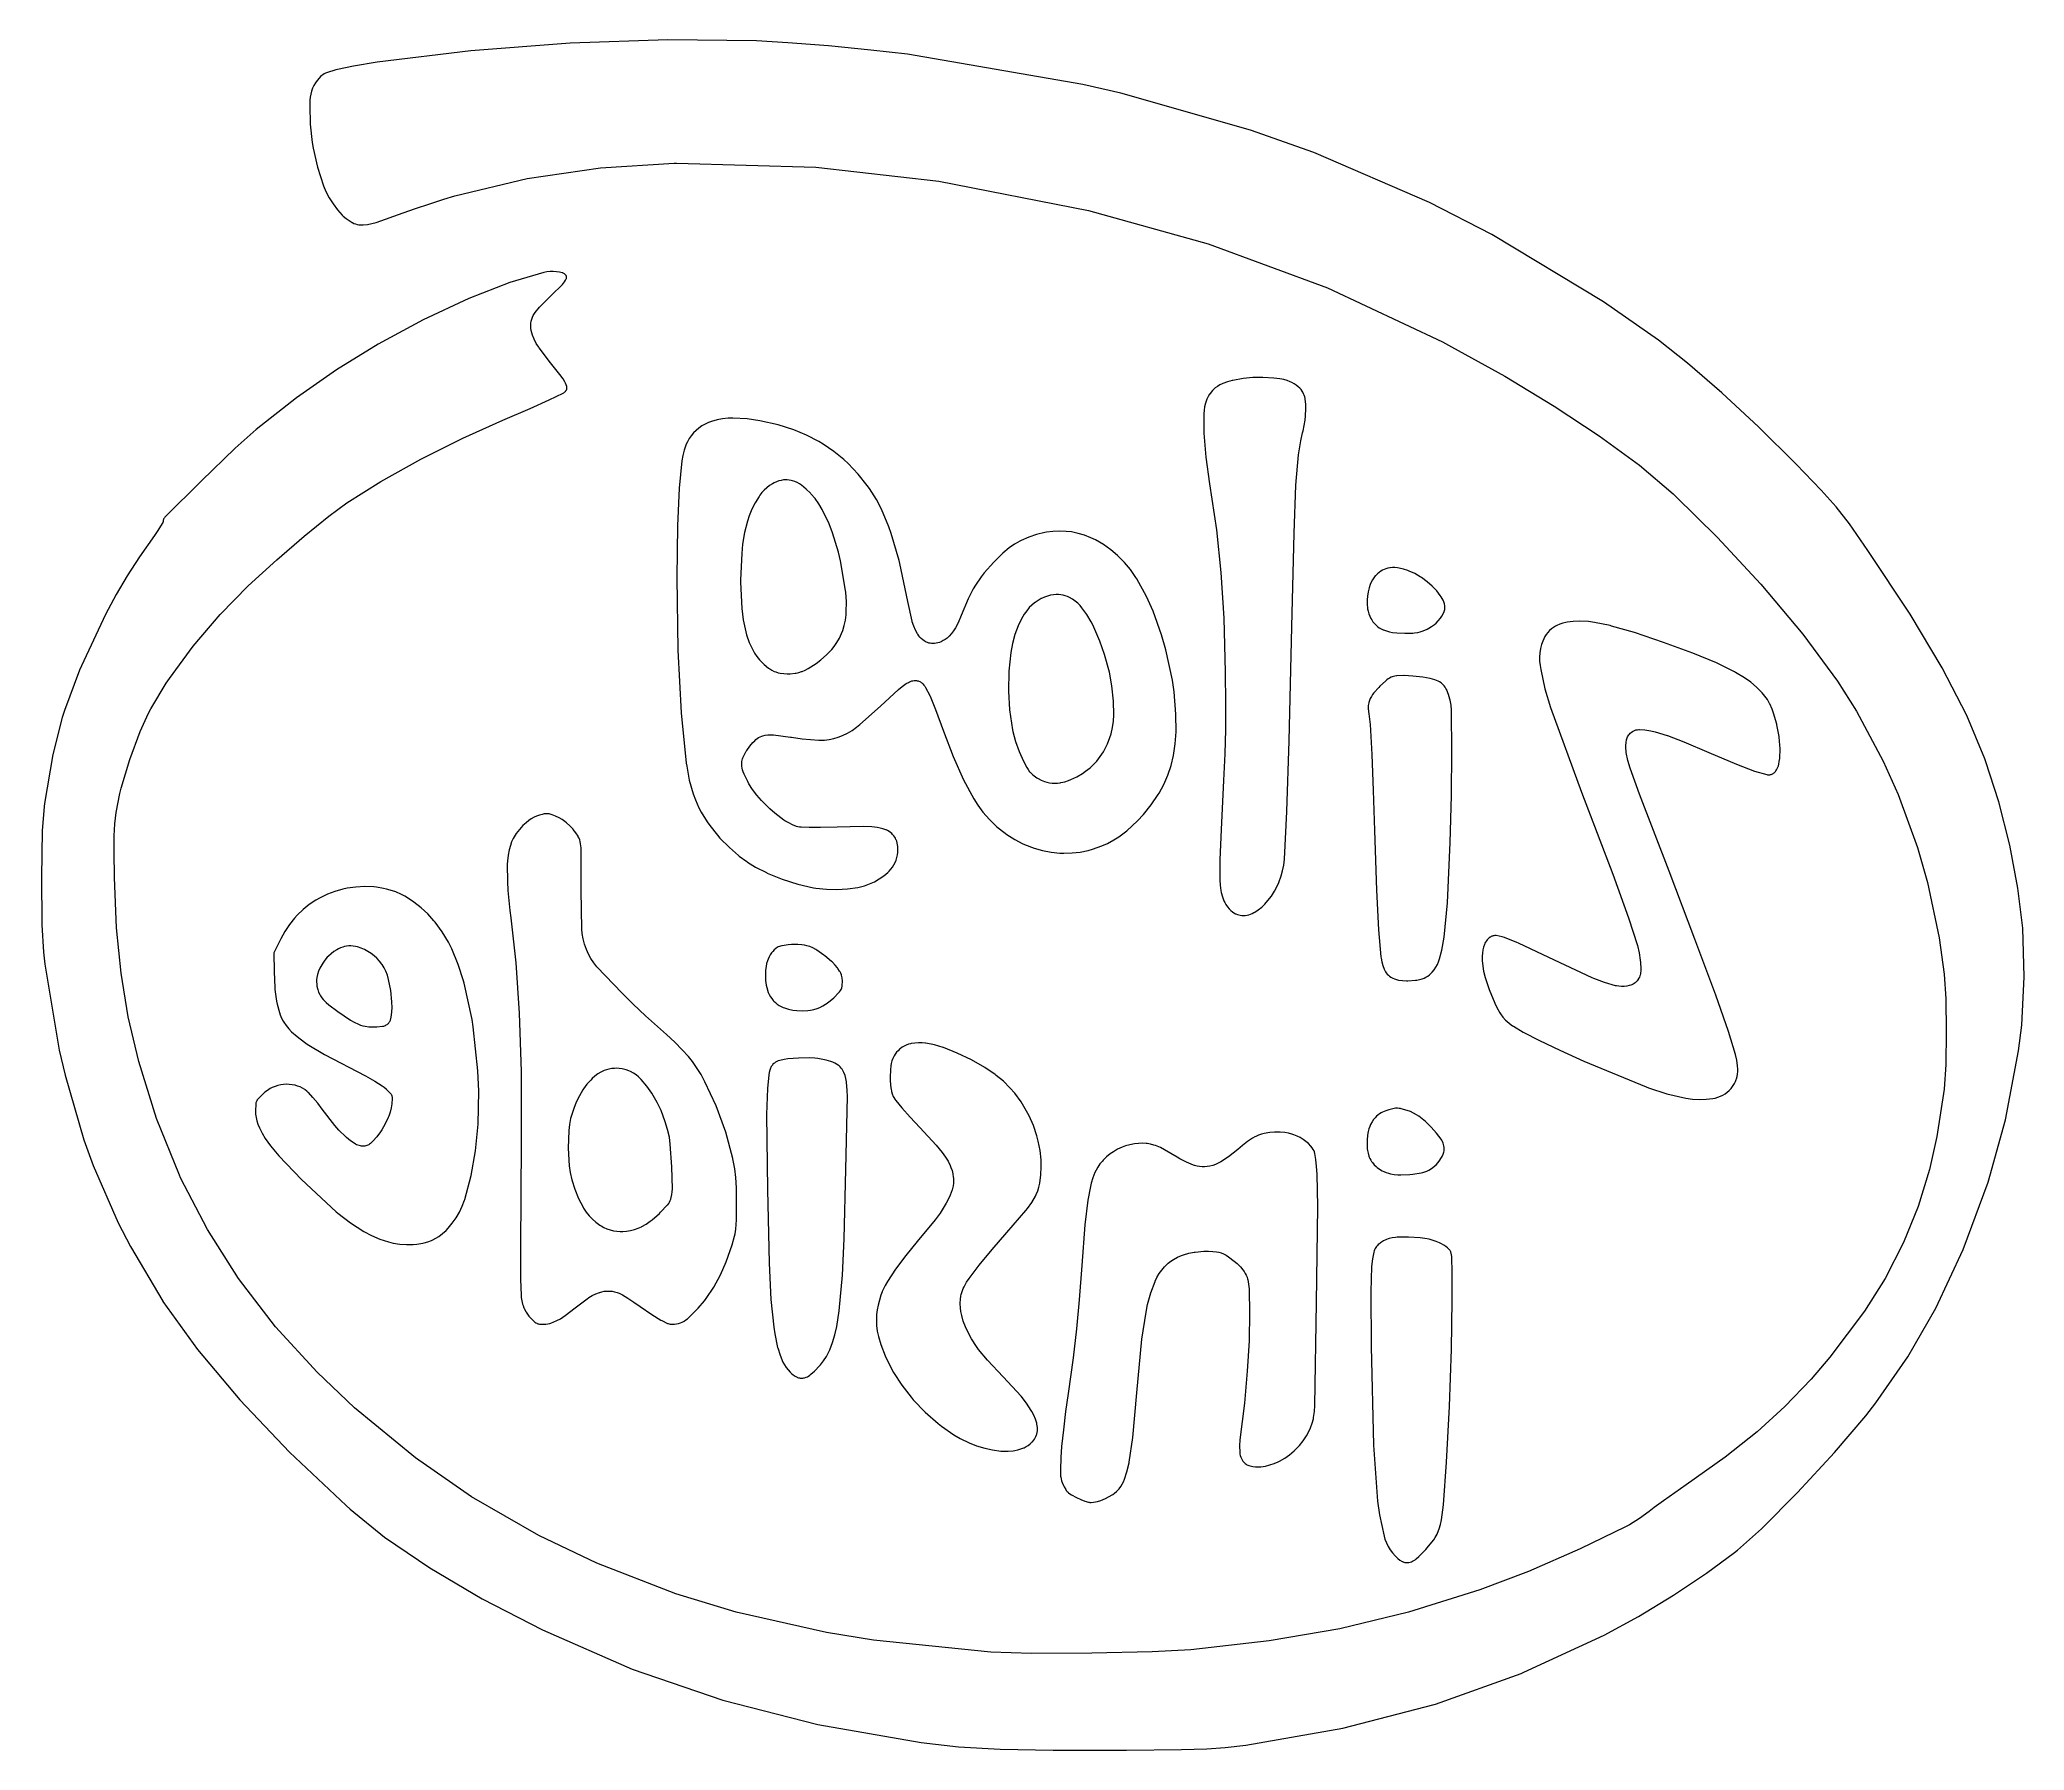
# Model space of a CAD drawing. Extents: x 103 to 1351, y 248 to 1324.
import ezdxf

# ---------------------------------------------------------------- set-up
doc = ezdxf.new("R2010")
doc.units = 0
doc.layers.get('0').update_dxf_attribs({"color": 11, "linetype": 'CONTINUOUS'})

msp = doc.modelspace()

# ---------------------------------------------------------------- linework, layer by layer
for points in [[(1350.988, 734.509), (1349.958, 765.05), (1347, 790.14), (1341.84, 817.257), (1334.899, 844.563), (1326.576, 870.239), (1326.076, 871.609), (1314.766, 898.677), (1299.367, 928.667), (1279.202, 962.417), (1252.714, 1002.5), (1241.019, 1019.188), (1232.723, 1029.923), (1223.354, 1040.463), (1207.5, 1056.877), (1183.929, 1080.191), (1160.795, 1101.695), (1139.347, 1120.29), (1121, 1134.644), (1086.444, 1158.752), (1016.185, 1201.165), (977.141, 1221.258), (904.438, 1252.638), (864.632, 1266.815), (782.912, 1290.031), (759.216, 1295.422), (648.818, 1314.442), (625.822, 1317.109), (599.25, 1319.68), (573.643, 1321.769), (554, 1322.897), (498.221, 1323.624), (436.731, 1321.434), (374.28, 1316.624), (315.557, 1309.444), (300.694, 1307.065), (290.597, 1304.922), (289.501, 1304.636), (283.704, 1302.801), (283.064, 1302.543), (282.228, 1302.131), (281.432, 1301.647), (280.68, 1301.096), (279.98, 1300.481), (279.024, 1299.506), (277.792, 1298.045), (276.691, 1296.483), (275.732, 1294.831), (274.919, 1293.101), (274.261, 1291.307), (273.762, 1289.463), (273.425, 1287.582), (273.253, 1285.679), (273.137, 1282.207), (273.409, 1270.617), (274.69, 1259.095), (275.319, 1255.38), (278.05, 1243.437), (281.812, 1231.778), (283.294, 1228.204), (285.357, 1224.182), (287.763, 1220.355), (290.494, 1216.753), (293.528, 1213.402), (294.152, 1212.79), (295.925, 1211.25), (297.825, 1209.871), (299.838, 1208.662), (299.915, 1208.621), (300.877, 1208.16), (301.876, 1207.786), (302.903, 1207.5), (303.952, 1207.304), (305.013, 1207.201), (306.08, 1207.19), (306.699, 1207.217), (309.441, 1207.483), (312.149, 1207.988), (314.803, 1208.726), (331.927, 1214.695), (339.697, 1217.488), (348.662, 1220.534), (357.407, 1223.367), (364.427, 1225.481), (409.729, 1236.328), (455.803, 1243.185), (502.3, 1246), (503.637, 1246.021), (591.295, 1243.452), (668.542, 1234.795), (762.587, 1216.327), (837.879, 1195.235), (912.923, 1167.641), (985.277, 1133.611), (990.933, 1130.618), (1024.401, 1112.03), (1055.431, 1093.284), (1083.739, 1074.569), (1109, 1056.077), (1130.33, 1038.029), (1131.698, 1036.758), (1157.999, 1010.917), (1185.431, 981.235), (1211.739, 950), (1233.511, 920.368), (1245.442, 901.487), (1262.337, 870.07), (1271.745, 849.096), (1283.882, 815.837), (1290.203, 793.681), (1297.459, 758.932), (1300.53, 736.153), (1301.605, 720.594), (1301.935, 699.966), (1301.598, 679.33), (1300.518, 663.739), (1296.041, 633.985), (1291.318, 613.239), (1284.179, 590.026), (1275.045, 567.523), (1274.999, 567.423), (1263.419, 544.809), (1250.557, 524.228), (1228.82, 495.268), (1217.044, 481.549), (1200.506, 464.32), (1182.958, 448.383), (1162.851, 432.411), (1138.5, 415.028), (1131.213, 409.992), (1124.201, 405.042), (1118.251, 400.752), (1115.098, 398.326), (1109.15, 393.912), (1102.84, 390.033), (1100.319, 388.686), (1071.805, 374.792), (1039.395, 360.695), (1008.605, 349.116), (963.79, 335.124), (920.693, 324.62), (876.162, 316.935), (827, 311.434), (802.715, 310.048), (764.84, 309.283), (726.767, 309.137), (701.29, 309.916), (627.501, 317.343), (598.023, 322.146), (541.145, 335.027), (503.23, 346.589), (453.647, 365.779), (417.053, 383.285), (374.849, 407.625), (339.5, 432.082), (301.18, 463.54), (277.722, 485.813), (251.594, 514.473), (228.364, 544.868), (208.772, 575.714), (191.943, 608.151), (191.164, 609.836), (176.695, 645.346), (165.59, 681.168), (159.037, 709.372), (154.485, 736.721), (151.658, 765.24), (150.305, 797), (150.08, 813.079), (150.171, 823.083), (150.59, 830.625), (151.426, 837.858), (153.691, 849.632), (154.551, 853.05), (159.945, 871.036), (166.511, 888.72), (171.826, 900.275), (173.263, 903), (182.952, 919.182), (184.862, 922.028), (199.799, 942.307), (216.762, 962.226), (234.5, 980.196), (252.376, 996.556), (269.681, 1011.575), (285.029, 1024.121), (296.5, 1032.478), (317.833, 1045.814), (343.035, 1059.842), (369.448, 1073.18), (394.5, 1084.449), (411.641, 1091.765), (423.67, 1097.205), (432.417, 1101.445), (432.531, 1101.504), (432.9, 1101.721), (433.248, 1101.97), (433.573, 1102.247), (433.873, 1102.552), (434.145, 1102.882), (434.387, 1103.235), (434.425, 1103.297), (434.541, 1103.516), (434.638, 1103.744), (434.715, 1103.98), (434.771, 1104.221), (434.805, 1104.467), (434.818, 1104.715), (434.81, 1104.962), (434.779, 1105.208), (434.728, 1105.451), (434.701, 1105.554), (434.374, 1106.594), (433.957, 1107.602), (433.454, 1108.57), (432.366, 1110.346), (430.383, 1113.123), (424.431, 1120.5), (417.295, 1129.876), (417.045, 1130.237), (415.487, 1132.723), (414.151, 1135.335), (413.132, 1137.819), (412.674, 1139.271), (412.344, 1140.758), (412.145, 1142.267), (412.078, 1143.788), (412.084, 1144.259), (412.173, 1145.524), (412.373, 1146.777), (412.68, 1148.008), (413.094, 1149.207), (413.578, 1150.3), (413.942, 1150.964), (414.363, 1151.594), (414.739, 1152.071), (417.637, 1155.379), (421.226, 1159.187), (425.181, 1163.096), (431.945, 1169.832), (432.541, 1170.493), (433.24, 1171.401), (433.858, 1172.366), (434.389, 1173.382), (434.453, 1173.535), (434.509, 1173.706), (434.549, 1173.881), (434.574, 1174.06), (434.583, 1174.239), (434.577, 1174.419), (434.555, 1174.598), (434.518, 1174.774), (434.465, 1174.946), (434.397, 1175.113), (434.316, 1175.273), (434.22, 1175.425), (434.112, 1175.569), (434.085, 1175.601), (433.813, 1175.898), (433.515, 1176.171), (433.195, 1176.416), (432.855, 1176.633), (432.497, 1176.819), (432.124, 1176.974), (431.739, 1177.095), (430.227, 1177.445), (428.242, 1177.746), (426.238, 1177.872), (424.231, 1177.823), (422.236, 1177.6), (420.268, 1177.203), (398.928, 1170.959), (373.04, 1160.951), (344.5, 1147.523), (316.146, 1132.229), (289.944, 1116.129), (264.769, 1098.489), (239.5, 1078.569), (226.299, 1066.81), (205.115, 1046.283), (182.094, 1023.544), (181.927, 1023.367), (181.715, 1023.108), (181.527, 1022.83), (181.364, 1022.538), (181.228, 1022.232), (181.118, 1021.916), (181.036, 1021.591), (180.983, 1021.261), (180.947, 1020.762), (180.921, 1020.598), (180.88, 1020.438), (180.826, 1020.281), (180.758, 1020.13), (180.712, 1020.043), (179.34, 1017.716), (177.582, 1014.977), (175.505, 1012), (166.004, 998.447), (158.236, 986.49), (151.391, 974.848), (144.712, 962.289), (129.55, 930.037), (128.32, 927.167), (118.903, 901.856), (117.52, 897.451), (111.52, 874.161), (106.326, 843.5), (106.092, 841.583), (104.976, 826.208), (104.472, 797.119), (104.641, 767.955), (104.657, 767.121), (105.777, 750), (106.644, 742.491), (115.632, 688.391), (119.256, 672.56), (131.14, 632.066), (137.014, 615.884), (152.712, 579.858), (160.403, 564.832), (180.712, 530.58), (180.843, 530.379), (202.491, 500.249), (229.156, 468.516), (260.396, 435.677), (296, 402.007), (298.464, 399.806), (320.13, 382.28), (348.52, 362.849), (381.481, 343.481), (419.447, 323.947), (475.859, 299.255), (532.809, 279.65), (592.587, 264.454), (657.5, 252.991), (680.931, 250.382), (707.197, 248.846), (740.425, 248.176), (786.5, 248.288), (821.186, 248.653), (837.17, 249.078), (848.648, 249.867), (861.5, 251.362), (922.478, 262.043), (979.99, 277.017), (980.796, 277.265), (1034.61, 296.468), (1036.425, 297.21), (1086.924, 320.559), (1108.453, 332.341), (1130.545, 345.743), (1151.291, 359.543), (1168.697, 372.499), (1170.586, 374.017), (1185.802, 387.517), (1208.455, 410.259), (1231.7, 435.35), (1251.303, 458.479), (1257.617, 466.541), (1277.766, 495.486), (1295.316, 526.077), (1312.591, 562.972), (1328.308, 605.373), (1339.204, 644.581), (1347.404, 687.889), (1349.352, 703.994), (1350.988, 734.509)], [(899.407, 1091.638), (899.327, 1094.416), (898.965, 1097.73), (898.908, 1098.071), (898.673, 1099.097), (898.35, 1100.099), (897.941, 1101.069), (897.449, 1102), (896.995, 1102.723), (896.275, 1103.7), (895.472, 1104.611), (894.593, 1105.448), (894.548, 1105.487), (893.31, 1106.469), (891.99, 1107.34), (890.6, 1108.093), (889.463, 1108.61), (887.486, 1109.348), (885.451, 1109.911), (883.008, 1110.402), (879.154, 1110.893), (872.239, 1111.264), (866.019, 1111.16), (859.922, 1110.554), (853.386, 1109.41), (853.09, 1109.347), (850.098, 1108.557), (847.187, 1107.51), (846.741, 1107.321), (845.216, 1106.57), (843.762, 1105.689), (842.391, 1104.685), (841.749, 1104.143), (840.692, 1103.12), (839.729, 1102.009), (838.866, 1100.818), (838.854, 1100.8), (837.907, 1099.216), (837.102, 1097.555), (836.444, 1095.83), (836.195, 1095.038), (835.657, 1092.88), (835.308, 1090.683), (835.153, 1088.464), (835.277, 1076.166), (836.492, 1061.174), (838.835, 1044.5), (843.101, 1015.515), (845.951, 988.583), (847.711, 960.039), (848.657, 926), (848.843, 906.391), (848.744, 890.025), (848.336, 874.612), (847.579, 858), (845.994, 827.038), (845.297, 808.062), (845.182, 795.494), (845.184, 795.285), (845.368, 792.03), (845.834, 788.803), (846.123, 787.444), (846.86, 784.836), (847.822, 782.302), (848.298, 781.282), (849.09, 779.869), (850.001, 778.531), (851.026, 777.278), (851.335, 776.943), (852.199, 776.113), (853.133, 775.361), (854.129, 774.693), (855.179, 774.115), (855.405, 774.006), (856.271, 773.648), (857.164, 773.366), (858.079, 773.163), (859.008, 773.041), (859.944, 773), (860.004, 773), (861.171, 773.056), (862.329, 773.214), (863.469, 773.472), (864.581, 773.829), (865.659, 774.281), (866.693, 774.825), (867.175, 775.112), (869.449, 776.633), (871.582, 778.347), (873.557, 780.24), (875.458, 782.37), (877.649, 785.249), (879.581, 788.309), (880.438, 789.871), (882.321, 793.861), (883.848, 798), (884.714, 801.101), (885.423, 804.77), (885.81, 808.487), (887.353, 838.475), (888.865, 882.859), (890.53, 954.5), (891.908, 1013.424), (893.131, 1043.668), (894.722, 1062.678), (896.094, 1071.427), (897.254, 1076.5), (897.552, 1077.704), (898.844, 1084.39), (899.174, 1087.099), (899.407, 1091.638)], [(817.784, 888.494), (817.687, 899.557), (816.466, 913.603), (815.388, 920.898), (811.354, 940.132), (808.677, 949.537), (803.283, 964.41), (799.14, 973.545), (792.974, 984.734), (792.445, 985.588), (789.069, 990.462), (785.282, 995.023), (781.111, 999.237), (781.017, 999.324), (776.672, 1002.994), (772.023, 1006.271), (767.107, 1009.13), (764.235, 1010.519), (760.261, 1012.08), (756.165, 1013.289), (751.98, 1014.136), (748.685, 1014.538), (744.513, 1014.718), (740.342, 1014.534), (736.202, 1013.987), (735.192, 1013.8), (730.085, 1012.573), (725.105, 1010.906), (720.289, 1008.812), (719.43, 1008.379), (716.544, 1006.716), (716.064, 1006.406), (712.902, 1004.137), (708.901, 1000.719), (703.998, 996), (703.08, 995.07), (697.129, 988.409), (695.265, 986.032), (691.65, 980.754), (690.225, 978.375), (686.979, 972.127), (682.548, 961.559), (680.657, 957.114), (678.988, 953.899), (677.85, 952.063), (676.556, 950.334), (675.117, 948.724), (674.822, 948.427), (673.759, 947.462), (672.615, 946.593), (671.4, 945.827), (670.124, 945.17), (670.084, 945.152), (669.06, 944.737), (668.003, 944.412), (666.922, 944.181), (665.825, 944.044), (664.827, 944.004), (663.975, 944.04), (663.13, 944.151), (662.298, 944.334), (661.485, 944.59), (660.697, 944.915), (659.94, 945.308), (659.456, 945.606), (658.487, 946.304), (657.582, 947.084), (656.749, 947.94), (655.993, 948.866), (655.321, 949.853), (655.211, 950.035), (653.896, 952.474), (652.798, 955.019), (651.927, 957.649), (651.836, 957.976), (649.02, 970.452), (644.091, 994.302), (643.622, 996.265), (638.704, 1013.159), (637.234, 1017.281), (632.46, 1028.514), (629.313, 1034.537), (624.937, 1041.497), (623.571, 1043.425), (617.915, 1050.548), (611.659, 1057.151), (608.878, 1059.733), (602.616, 1064.839), (595.934, 1069.38), (593.083, 1071.075), (585.432, 1075.019), (577.466, 1078.282), (567.523, 1081.428), (556.035, 1084.048), (548.002, 1085.19), (539.032, 1085.712), (536.201, 1085.655), (532.652, 1085.305), (529.146, 1084.646), (525.711, 1083.685), (523.787, 1082.972), (521.68, 1081.987), (519.668, 1080.823), (517.765, 1079.488), (515.985, 1077.992), (515.952, 1077.962), (514.372, 1076.374), (512.936, 1074.653), (511.656, 1072.815), (510.541, 1070.871), (509.599, 1068.838), (509.589, 1068.814), (508.436, 1065.613), (507.566, 1062.324), (506.986, 1058.972), (505.288, 1041.687), (504.241, 1017.926), (503.915, 985.588), (504.579, 939.773), (506.639, 900.357), (509.821, 868.761), (510.073, 866.9), (511.74, 858.111), (514.167, 849.5), (515.549, 845.719), (517.818, 840.719), (519.217, 838.081), (522.975, 831.943), (524.578, 829.644), (529.423, 823.502), (531.021, 821.695), (536.935, 815.721), (542.658, 810.723), (543.068, 810.388), (547.819, 806.871), (548.217, 806.605), (553.355, 803.503), (560.241, 799.992), (560.778, 799.739), (570.2, 795.812), (579.928, 792.722), (589.889, 790.491), (591.354, 790.244), (597.945, 789.493), (604.575, 789.319), (611.196, 789.723), (617.756, 790.703), (618.485, 790.852), (621.802, 791.715), (625.031, 792.863), (628.148, 794.289), (631.129, 795.981), (633.95, 797.926), (636.592, 800.11), (637.407, 800.891), (638.517, 802.123), (639.514, 803.447), (640.393, 804.852), (641.146, 806.329), (641.767, 807.866), (642.252, 809.451), (642.597, 811.072), (642.799, 812.717), (642.857, 814.374), (642.771, 816.029), (642.728, 816.441), (642.391, 818.586), (642.359, 818.737), (642.11, 819.685), (641.779, 820.608), (641.651, 820.906), (641.283, 821.637), (640.853, 822.333), (640.253, 823.145), (639.523, 823.976), (639.008, 824.483), (638.184, 825.184), (637.302, 825.81), (636.369, 826.357), (635.392, 826.821), (635.275, 826.87), (633.494, 827.52), (631.662, 828.012), (629.795, 828.343), (626.554, 828.689), (620.981, 828.896), (604.768, 828.582), (594.176, 828.308), (587.002, 828.307), (582.006, 828.532), (580.985, 828.649), (579.978, 828.855), (579.202, 829.078), (576.66, 830.027), (574.209, 831.194), (571.87, 832.571), (571.209, 833.012), (565.564, 837.257), (562.298, 840.093), (557.034, 845.357), (554.15, 848.672), (551.511, 852.168), (549.186, 855.882), (548.419, 857.287), (546.252, 861.886), (545.639, 863.411), (545.261, 864.532), (544.983, 865.682), (544.806, 866.852), (544.734, 867.923), (544.749, 868.844), (544.844, 869.759), (545.019, 870.663), (545.272, 871.549), (545.454, 872.053), (546.408, 874.212), (547.546, 876.279), (547.883, 876.818), (549.701, 879.396), (551.736, 881.805), (552.83, 882.94), (553.606, 883.646), (554.44, 884.282), (555.326, 884.843), (556.258, 885.324), (557.229, 885.723), (557.905, 885.944), (559.46, 886.329), (561.042, 886.578), (562.64, 886.688), (564.241, 886.658), (564.725, 886.621), (575.39, 885.2), (575.965, 885.096), (582.69, 884.062), (593.122, 883.221), (593.884, 883.202), (596.808, 883.288), (599.714, 883.629), (602.578, 884.222), (605.38, 885.062), (608.035, 886.095), (611.142, 887.598), (614.107, 889.367), (616.906, 891.387), (619.004, 893.068), (631.998, 904.6), (643.193, 915.08), (645.565, 917.044), (648.099, 918.795), (649.47, 919.613), (650.142, 919.956), (650.841, 920.239), (651.563, 920.461), (652.301, 920.618), (653.05, 920.711), (653.804, 920.738), (653.917, 920.736), (654.465, 920.7), (655.009, 920.617), (655.543, 920.487), (656.063, 920.311), (656.566, 920.09), (657.048, 919.826), (657.506, 919.521), (657.85, 919.25), (658.545, 918.609), (659.181, 917.91), (659.754, 917.157), (660.259, 916.358), (660.28, 916.322), (662.877, 911.244), (663.043, 910.877), (666.51, 902.482), (671.464, 889), (677.651, 872.943), (684.189, 858.395), (690.586, 846.287), (693.076, 842.295), (696.271, 838), (700.398, 833.338), (705.157, 828.805), (710.293, 824.703), (711.396, 823.915), (716.298, 820.799), (721.453, 818.122), (726.821, 815.904), (728.601, 815.288), (733.852, 813.81), (739.212, 812.796), (744.64, 812.252), (747.263, 812.163), (752.37, 812.328), (757.443, 812.937), (762.444, 813.986), (765.249, 814.765), (771.098, 816.801), (774.596, 818.34), (778.693, 820.546), (781.818, 822.545), (785.925, 825.63), (786.754, 826.318), (793.5, 832.5), (797.22, 836.451), (802.159, 842.542), (806.549, 849.04), (807.031, 849.836), (810.051, 855.444), (812.572, 861.294), (814.573, 867.342), (816.106, 873.665), (817.269, 881.043), (817.784, 888.494)], [(572.092, 1046.925), (570.884, 1046.83), (570.88, 1046.829), (569.393, 1046.58), (567.934, 1046.202), (566.513, 1045.698), (565.142, 1045.072), (564.057, 1044.484), (562.215, 1043.317), (560.481, 1041.994), (558.869, 1040.524), (557.391, 1038.92), (556.059, 1037.193), (555.562, 1036.475), (553.15, 1032.568), (551.087, 1028.466), (549.39, 1024.199), (548.331, 1020.947), (546.48, 1013.739), (545.265, 1006.397), (544.66, 1000.677), (543.882, 984), (543.882, 982.692), (544.673, 966.029), (545.6, 958.999), (547.246, 951.453), (547.781, 949.56), (549.464, 944.735), (551.562, 940.075), (552.767, 937.91), (554.222, 935.753), (555.858, 933.732), (557.665, 931.86), (558.766, 930.852), (561.555, 928.6), (562.288, 928.086), (563.687, 927.239), (565.154, 926.518), (566.157, 926.117), (567.523, 925.688), (568.921, 925.38), (571.084, 925.097), (573.301, 925), (575.036, 925.041), (578.211, 925.331), (578.922, 925.44), (580.642, 925.814), (582.324, 926.337), (582.598, 926.437), (584.575, 927.274), (586.472, 928.28), (591.56, 931.559), (594.421, 933.72), (597.981, 936.864), (601.254, 940.306), (602.702, 942.077), (604.525, 944.685), (606.115, 947.443), (607.458, 950.328), (608.15, 952.126), (609.16, 955.398), (609.881, 958.746), (610.307, 962.144), (610.434, 964.019), (610.5, 970.138), (610.032, 976.239), (609.888, 977.402), (606.697, 996.086), (605.417, 1001.504), (601.752, 1013.564), (599.552, 1019.292), (595.505, 1027.922), (595.326, 1028.261), (593.246, 1031.781), (590.866, 1035.106), (588.206, 1038.211), (587.958, 1038.474), (585.217, 1041.115), (582.257, 1043.506), (580.953, 1044.386), (579.541, 1045.171), (578.066, 1045.83), (576.539, 1046.358), (575.7, 1046.579), (574.509, 1046.8), (573.303, 1046.915), (572.092, 1046.925)], [(986.748, 966.524), (986.73, 967.116), (986.661, 967.704), (986.658, 967.72), (986.404, 968.941), (986.043, 970.135), (985.581, 971.292), (985.019, 972.405), (984.362, 973.465), (983.785, 974.29), (981.569, 977.106), (979.117, 979.719), (978.735, 980.088), (975.519, 982.902), (972.07, 985.425), (971.194, 985.995), (967.795, 987.946), (964.239, 989.593), (963.524, 989.878), (960.75, 990.807), (957.905, 991.492), (956.866, 991.662), (955.351, 991.797), (953.83, 991.799), (952.315, 991.669), (952.087, 991.637), (950.884, 991.407), (949.707, 991.072), (948.563, 990.636), (947.461, 990.102), (946.497, 989.537), (945.354, 988.741), (944.285, 987.848), (943.298, 986.865), (942.959, 986.486), (942, 985.279), (941.149, 983.993), (940.413, 982.637), (939.799, 981.223), (939.042, 978.995), (938.4, 976.427), (937.984, 973.813), (937.806, 971.478), (937.822, 968.804), (938.071, 966.142), (938.11, 965.871), (938.426, 964.273), (938.88, 962.708), (939.468, 961.189), (940.187, 959.727), (940.716, 958.829), (941.534, 957.652), (942.452, 956.552), (943.462, 955.535), (944.352, 954.774), (945.462, 953.97), (946.638, 953.267), (947.87, 952.668), (948.101, 952.569), (949.938, 951.891), (951.827, 951.375), (953.754, 951.026), (956.506, 950.718), (961.5, 950.5), (966.504, 950.602), (967.679, 950.679), (969.766, 950.958), (969.796, 950.963), (971.153, 951.27), (972.478, 951.694), (973.135, 951.945), (975.493, 953), (976.56, 953.567), (978.392, 954.708), (980.118, 956.004), (981.156, 956.909), (982.587, 958.354), (983.886, 959.918), (983.893, 959.927), (984.796, 961.233), (985.583, 962.612), (986.246, 964.055), (986.307, 964.209), (986.492, 964.771), (986.629, 965.347), (986.714, 965.933), (986.748, 966.524)], [(742.303, 974.761), (740.719, 974.637), (738.772, 974.329), (736.86, 973.853), (734.996, 973.211), (733.195, 972.41), (732.994, 972.309), (730.971, 971.165), (729.055, 969.85), (728.842, 969.688), (727.086, 968.211), (725.465, 966.587), (723.832, 964.642), (722.332, 962.506), (721.421, 961.019), (719.559, 957.5), (718.528, 955.219), (716.456, 949.749), (714.868, 944.118), (713.777, 938.371), (712.566, 926.682), (712.33, 914.118), (713.1, 902.329), (714.999, 889.705), (715.183, 888.795), (716.818, 882.358), (719.008, 876.087), (721.736, 870.032), (723.893, 866.039), (724.672, 864.801), (725.691, 863.441), (725.923, 863.165), (726.751, 862.287), (727.653, 861.485), (728.503, 860.823), (730.256, 859.635), (730.953, 859.22), (732.955, 858.186), (735.04, 857.329), (736.586, 856.845), (738.197, 856.49), (739.832, 856.277), (741.413, 856.205), (743.112, 856.272), (744.799, 856.486), (745.243, 856.566), (747.703, 857.139), (750.104, 857.925), (751.62, 858.526), (755.345, 860.271), (758.903, 862.335), (760.862, 863.669), (763.662, 865.89), (766.257, 868.346), (767.852, 870.091), (770.07, 872.902), (772.034, 875.896), (772.822, 877.27), (774.665, 880.988), (776.177, 884.853), (776.942, 887.316), (777.856, 891.227), (778.426, 895.202), (778.647, 899.212), (778.422, 907.729), (777.365, 917.493), (775.787, 925.967), (772.815, 937.127), (769.91, 945.397), (765.356, 955.726), (764.347, 957.678), (761.633, 962.218), (758.534, 966.503), (757.395, 967.838), (755.919, 969.309), (754.321, 970.647), (752.612, 971.84), (750.806, 972.879), (749.503, 973.486), (748.119, 973.991), (746.696, 974.373), (745.244, 974.63), (743.777, 974.76), (742.303, 974.761)], [(1197.402, 878), (1197.342, 880.058), (1196.884, 885.11), (1196.826, 885.532), (1195.477, 892.827), (1195.358, 893.334), (1193.416, 900.183), (1192.464, 902.772), (1190.912, 906.173), (1190.819, 906.353), (1189.45, 908.735), (1187.878, 910.989), (1186.115, 913.097), (1186.037, 913.183), (1182.641, 916.576), (1178.963, 919.66), (1175.141, 922.408), (1169.453, 925.887), (1168.758, 926.269), (1157.5, 931.793), (1142.59, 937.9), (1124.147, 944.669), (1105.841, 950.844), (1091.5, 955.03), (1090.605, 955.261), (1080.806, 957.291), (1076.913, 957.797), (1071.458, 958.093), (1071.294, 958.094), (1067.4, 957.952), (1063.534, 957.47), (1062.795, 957.333), (1060.866, 956.852), (1058.985, 956.205), (1057.168, 955.397), (1056.372, 954.976), (1055.016, 954.134), (1053.738, 953.178), (1052.548, 952.114), (1051.455, 950.95), (1050.469, 949.695), (1049.595, 948.359), (1048.841, 946.952), (1048.212, 945.485), (1047.508, 943.395), (1046.858, 940.802), (1046.436, 938.162), (1046.246, 935.495), (1046.29, 932.821), (1046.566, 930.162), (1046.956, 927.685), (1049.515, 915.59), (1053.118, 903.764), (1072.717, 850.5), (1092.313, 798.961), (1102.232, 771.504), (1107.722, 754.216), (1108.842, 749.615), (1109.557, 744.934), (1109.703, 743.382), (1109.917, 739.559), (1109.902, 738.145), (1109.804, 737.047), (1109.671, 736.256), (1109.469, 735.479), (1109.339, 735.086), (1108.976, 734.192), (1108.536, 733.333), (1108.444, 733.174), (1108.006, 732.502), (1107.511, 731.87), (1106.964, 731.284), (1106.367, 730.748), (1105.725, 730.266), (1105.044, 729.841), (1104.329, 729.478), (1103.585, 729.178), (1102.817, 728.945), (1102.678, 728.91), (1101.063, 728.595), (1099.427, 728.422), (1097.782, 728.393), (1096.14, 728.507), (1094.515, 728.763), (1093.92, 728.894), (1087.057, 730.838), (1080.39, 733.373), (1079.407, 733.804), (1052, 746.534), (1032.976, 755.575), (1032.005, 756.023), (1024.166, 759.183), (1022.779, 759.623), (1020.862, 760.075), (1018.912, 760.358), (1018.528, 760.383), (1018.047, 760.377), (1017.568, 760.329), (1017.095, 760.239), (1016.632, 760.109), (1016.181, 759.938), (1015.748, 759.729), (1015.334, 759.483), (1015.212, 759.401), (1014.531, 758.896), (1013.897, 758.333), (1013.315, 757.717), (1012.788, 757.053), (1012.322, 756.346), (1011.919, 755.6), (1011.582, 754.822), (1011.033, 753.196), (1010.57, 751.332), (1010.272, 749.434), (1010.14, 747.518), (1010.174, 744.646), (1010.488, 741.264), (1011.095, 737.921), (1012.081, 733.988), (1014.508, 726.453), (1018.028, 717.841), (1019.366, 715.107), (1021.334, 711.771), (1021.751, 711.148), (1023.261, 709.146), (1024.94, 707.283), (1025.611, 706.624), (1027.403, 705.068), (1029.323, 703.673), (1029.79, 703.366), (1035.988, 699.701), (1046.265, 694.409), (1059.059, 688.274), (1074, 681.509), (1113.201, 665.262), (1114.708, 664.689), (1126.362, 660.902), (1138.301, 658.145), (1142.323, 657.569), (1146.623, 657.322), (1150.928, 657.451), (1155.206, 657.954), (1156.704, 658.258), (1158.333, 658.732), (1159.915, 659.346), (1161.438, 660.096), (1162.889, 660.976), (1164.258, 661.978), (1165.535, 663.097), (1166.709, 664.322), (1167.199, 664.907), (1168.047, 666.069), (1168.791, 667.3), (1169.424, 668.591), (1169.943, 669.933), (1170.071, 670.329), (1170.469, 671.835), (1170.734, 673.37), (1170.865, 674.923), (1170.859, 676.481), (1170.724, 678.404), (1170.227, 682.007), (1169.418, 685.553), (1165.024, 700), (1156.988, 722.97), (1143.941, 758.198), (1127.714, 800.988), (1109.023, 849.349), (1103.143, 865.648), (1101.745, 870.556), (1100.781, 875.567), (1100.681, 876.271), (1100.512, 878.123), (1100.506, 879.982), (1100.661, 881.835), (1100.921, 883.401), (1101.091, 884.078), (1101.319, 884.738), (1101.603, 885.376), (1101.943, 885.986), (1102.334, 886.564), (1102.774, 887.107), (1103.259, 887.608), (1103.787, 888.066), (1104.576, 888.638), (1105.412, 889.139), (1105.485, 889.178), (1105.919, 889.385), (1106.369, 889.554), (1106.833, 889.683), (1107.086, 889.735), (1107.895, 889.846), (1108.71, 889.886), (1109.134, 889.879), (1112.5, 889.654), (1116.134, 889.151), (1118.987, 888.525), (1126.536, 886.237), (1126.634, 886.202), (1136.968, 882.218), (1152.717, 875.468), (1170.017, 868.083), (1181.328, 863.836), (1189.067, 861.599), (1189.219, 861.565), (1189.647, 861.494), (1190.08, 861.461), (1190.514, 861.466), (1190.947, 861.509), (1191.373, 861.59), (1191.791, 861.707), (1192.198, 861.86), (1192.589, 862.048), (1192.794, 862.163), (1193.267, 862.467), (1193.712, 862.811), (1194.125, 863.192), (1194.503, 863.609), (1194.843, 864.056), (1195.159, 864.538), (1195.636, 865.387), (1196.036, 866.274), (1196.358, 867.193), (1196.601, 868.066), (1196.98, 869.875), (1197.2, 871.71), (1197.402, 878)], [(991.083, 876.543), (990.951, 900.762), (990.907, 902.176), (990.611, 905.315), (990.042, 908.416), (989.894, 909.036), (989.035, 911.946), (987.926, 914.771), (987.852, 914.934), (987.408, 915.792), (986.891, 916.608), (986.304, 917.376), (985.653, 918.09), (984.942, 918.745), (984.296, 919.255), (983.374, 919.875), (982.402, 920.413), (981.386, 920.863), (980.335, 921.224), (977.424, 921.992), (972.941, 922.833), (966.623, 923.565), (961.053, 923.84), (961.019, 923.84), (956.507, 923.686), (956.258, 923.664), (955.346, 923.53), (954.448, 923.318), (953.573, 923.028), (952.995, 922.792), (952.003, 922.305), (951.058, 921.734), (950.166, 921.082), (949.308, 920.381), (945.938, 917.308), (945.109, 916.465), (942.087, 913.031), (941.255, 911.903), (940.5, 910.672), (939.855, 909.379), (939.648, 908.899), (938.95, 907.002), (938.841, 906.635), (938.658, 905.834), (938.545, 905.02), (938.527, 904.809), (938.497, 903.836), (938.551, 902.864), (938.961, 899.879), (939.627, 894.76), (939.749, 893.051), (940.742, 874.208), (941.702, 851.586), (942.51, 826.5), (943.736, 788.952), (945.054, 764.095), (946.538, 747.002), (946.633, 746.213), (947.051, 743.885), (947.67, 741.601), (948.486, 739.38), (948.878, 738.542), (949.36, 737.708), (949.912, 736.918), (950.531, 736.18), (951.182, 735.526), (951.918, 734.903), (952.706, 734.346), (953.539, 733.86), (954.012, 733.622), (955.152, 733.136), (956.331, 732.75), (957.538, 732.469), (957.826, 732.417), (960.154, 732.111), (962.5, 732.009), (963.456, 732.018), (968.166, 732.309), (969.01, 732.416), (970.774, 732.755), (972.501, 733.247), (972.547, 733.262), (973.721, 733.715), (974.852, 734.269), (975.93, 734.919), (975.957, 734.937), (976.978, 735.685), (977.931, 736.519), (978.807, 737.433), (978.812, 737.439), (980.009, 738.929), (981.071, 740.518), (981.991, 742.194), (982.761, 743.943), (983.376, 745.753), (984.803, 751.257), (986.281, 759.376), (988.334, 781.01), (990.007, 819), (990.809, 848.52), (991.083, 876.543)], [(541.449, 592), (541.38, 601.78), (541.062, 608.224), (540.38, 613.714), (539.155, 620), (539.118, 620.166), (534.637, 636.735), (528.593, 653.317), (521.577, 668.424), (519.084, 672.954), (514.133, 680.657), (513.758, 681.181), (511.255, 684.323), (507.292, 688.647), (502.558, 693.328), (497.289, 698.111), (491.647, 703.162), (484.262, 710.007), (476.486, 717.367), (469.497, 724.146), (453.686, 740.798), (451.662, 743.293), (449.863, 745.956), (448.303, 748.764), (447.012, 751.653), (445.875, 754.932), (445.028, 758.298), (444.478, 761.725), (444.258, 764.401), (443.788, 789), (443.839, 799.043), (443.786, 808.119), (443.659, 815.73), (443.614, 816.69), (443.427, 818.277), (443.417, 818.338), (443.185, 819.432), (442.858, 820.503), (442.439, 821.541), (441.931, 822.538), (441.771, 822.817), (440.336, 825.062), (438.711, 827.174), (438.618, 827.284), (436.636, 829.422), (434.476, 831.379), (433.432, 832.197), (431.705, 833.362), (429.882, 834.372), (427.712, 835.377), (425.553, 836.226), (423.671, 836.837), (423.578, 836.863), (423.241, 836.936), (422.899, 836.98), (422.554, 836.994), (421.818, 836.974), (420.519, 836.85), (419.237, 836.613), (417.514, 836.139), (415.754, 835.49), (414.14, 834.743), (412.308, 833.708), (410.926, 832.784), (409.105, 831.358), (407.116, 829.524), (404.944, 827.172), (402.986, 824.639), (402.3, 823.62), (401.083, 821.527), (400.052, 819.335), (399.217, 817.062), (398.436, 814.255), (397.787, 810.894), (397.434, 807.49), (397.312, 805.036), (397.358, 794.5), (397.702, 788.793), (398.223, 782.381), (398.828, 776.254), (399.428, 771.5), (402.721, 743.207), (404.857, 711.669), (405.961, 674.903), (406.092, 630.5), (405.658, 564.182), (405.677, 544.404), (405.984, 534.15), (406.093, 532.785), (406.414, 530.683), (406.917, 528.616), (407.198, 527.739), (407.743, 526.378), (407.911, 526.014), (408.962, 524.014), (409.16, 523.68), (410.431, 521.764), (410.932, 521.106), (412.013, 519.866), (414.152, 517.797), (414.201, 517.754), (414.697, 517.357), (415.226, 517.005), (415.784, 516.7), (416.063, 516.572), (416.533, 516.395), (417.016, 516.26), (417.509, 516.168), (418.414, 516.064), (419.885, 516), (420.141, 516.002), (421.471, 516.083), (422.789, 516.279), (424.085, 516.589), (424.622, 516.749), (426.603, 517.462), (428.514, 518.345), (430.663, 519.538), (433.615, 521.475), (439.958, 526.357), (447.576, 532.076), (448.611, 532.776), (450.709, 534.049), (452.91, 535.134), (455.197, 536.023), (455.432, 536.102), (456.818, 536.493), (458.233, 536.761), (459.665, 536.905), (461.105, 536.923), (461.509, 536.906), (463.13, 536.745), (464.731, 536.444), (466.3, 536.004), (467.677, 535.491), (468.909, 534.911), (469.65, 534.496), (473.05, 532.406), (476.952, 529.851), (480.895, 527.11), (488.148, 522.108), (493.761, 518.7), (494.419, 518.343), (498.09, 516.591), (498.453, 516.448), (499.071, 516.253), (499.703, 516.113), (500.345, 516.028), (500.992, 516), (501.079, 516), (502.368, 516.064), (503.646, 516.24), (504.904, 516.527), (506.132, 516.922), (507.322, 517.422), (508.463, 518.025), (509.547, 518.725), (510.566, 519.516), (512.969, 521.652), (517.326, 526.074), (521.281, 530.859), (522.256, 532.171), (527.084, 539.428), (531.262, 547.079), (534.953, 555.31), (538.773, 566), (540.236, 571.402), (540.534, 572.802), (540.993, 575.917), (541.337, 581.59), (541.449, 592)], [(379.436, 662.676), (378.877, 675.352), (375.893, 702.975), (375.156, 707.545), (370.222, 730.461), (369.806, 732.011), (366.512, 742.209), (362.341, 752.082), (360.27, 756.163), (356.374, 762.667), (351.927, 768.806), (351.156, 769.759), (347.328, 774.013), (343.142, 777.917), (338.633, 781.442), (337.671, 782.115), (332.87, 785.112), (330.891, 786.168), (327.211, 787.822), (325.041, 788.619), (321.399, 789.674), (319.477, 790.1), (315.183, 790.771), (313.3, 790.953), (307.744, 791.165), (302.191, 790.892), (296.683, 790.136), (293.833, 789.543), (288.939, 788.17), (284.184, 786.375), (279.603, 784.172), (276.975, 782.673), (272.815, 779.898), (268.913, 776.771), (265.298, 773.316), (263.57, 771.435), (260.293, 767.367), (257.384, 763.029), (254.864, 758.454), (250.5, 749.643), (250.654, 737.572), (251.122, 727.727), (251.227, 726.551), (252.274, 719.105), (252.638, 717.288), (254.04, 711.937), (254.497, 710.593), (255.36, 708.546), (256.398, 706.583), (256.778, 705.952), (258.244, 703.803), (259.891, 701.791), (261.707, 699.929), (265.145, 696.909), (269.903, 693.341), (271.596, 692.201), (282.334, 685.736), (308.268, 672.147), (314.002, 668.875), (318.621, 665.974), (319.93, 665.028), (321.151, 663.971), (321.199, 663.926), (323.711, 661.384), (323.979, 661.069), (324.219, 660.731), (324.428, 660.374), (324.605, 660), (324.67, 659.839), (324.794, 659.463), (324.885, 659.077), (324.943, 658.685), (324.965, 658.29), (324.963, 658.068), (324.726, 654.636), (324.341, 652.029), (323.731, 649.466), (322.9, 646.966), (322.518, 646.014), (320.617, 641.999), (318.374, 638.166), (317.656, 637.084), (315.322, 633.964), (312.725, 631.06), (311.758, 630.099), (311.268, 629.666), (310.742, 629.278), (310.184, 628.937), (309.599, 628.645), (308.991, 628.406), (308.363, 628.221), (307.723, 628.091), (307.073, 628.018), (306.557, 628), (305.737, 628.036), (304.924, 628.143), (304.123, 628.321), (303.341, 628.567), (302.583, 628.881), (301.855, 629.26), (301.663, 629.374), (298.833, 631.273), (296.18, 633.411), (295.728, 633.815), (291.433, 638.073), (288.872, 641.004), (281.024, 651.192), (278.168, 654.965), (275.112, 658.606), (272.281, 661.658), (272.187, 661.753), (271.27, 662.598), (270.283, 663.36), (269.946, 663.592), (268.519, 664.466), (267.02, 665.211), (265.462, 665.824), (263.857, 666.298), (262.075, 666.659), (260.278, 666.861), (258.47, 666.907), (256.665, 666.794), (254.996, 666.551), (253.129, 666.121), (251.307, 665.53), (249.544, 664.783), (248.326, 664.159), (246.557, 663.085), (244.889, 661.86), (243.333, 660.495), (240.727, 657.828), (240.432, 657.48), (240.117, 657.043), (239.842, 656.58), (239.608, 656.095), (239.439, 655.656), (239.291, 655.146), (239.187, 654.626), (239.129, 654.099), (239.01, 650.421), (239.01, 650.319), (239.117, 648.153), (239.413, 646.005), (239.894, 643.89), (240.558, 641.826), (241.511, 639.469), (243.176, 636.084), (245.13, 632.858), (248.523, 628.108), (253.616, 622.012), (267.971, 606.995), (289.725, 586.784), (290.7, 585.951), (298.667, 579.792), (307.141, 574.352), (311.971, 571.805), (317.212, 569.591), (322.627, 567.842), (325.633, 567.118), (329.739, 566.454), (333.887, 566.15), (338.046, 566.209), (340.428, 566.41), (344.31, 567.015), (345.086, 567.183), (347.391, 567.823), (349.632, 568.661), (350.507, 569.052), (352.476, 570.084), (354.347, 571.284), (356.605, 573.022), (358.781, 575.016), (360.074, 576.361), (362.75, 579.522), (365.14, 582.904), (367.226, 586.481), (368.992, 590.227), (370.425, 594.112), (370.548, 594.499), (374.635, 609.627), (377.387, 625.053), (379.028, 641.733), (379.436, 662.676)], [(298.937, 753.884), (297.632, 753.866), (296.307, 753.733), (294.999, 753.485), (293.875, 753.179), (292.519, 752.692), (291.21, 752.088), (290.187, 751.531), (288.287, 750.327), (286.499, 748.962), (284.837, 747.446), (284.163, 746.751), (282.64, 744.972), (281.277, 743.068), (280.086, 741.052), (279.498, 739.873), (278.707, 737.953), (278.085, 735.971), (277.639, 733.942), (277.464, 732.601), (277.407, 731.244), (277.468, 729.886), (277.646, 728.54), (277.942, 727.214), (278.148, 726.502), (278.717, 724.92), (279.422, 723.394), (279.968, 722.419), (280.747, 721.254), (281.624, 720.162), (281.72, 720.053), (283.333, 718.387), (285.086, 716.868), (290.668, 712.711), (298.763, 707.264), (301.039, 705.914), (303.665, 704.638), (304.939, 704.144), (306.41, 703.71), (307.913, 703.406), (310.195, 703.127), (313.101, 703), (315.255, 703.055), (318.914, 703.403), (319.099, 703.432), (319.651, 703.55), (320.19, 703.715), (320.712, 703.927), (321.214, 704.184), (321.692, 704.484), (322.142, 704.824), (322.176, 704.853), (322.527, 705.175), (322.848, 705.526), (323.137, 705.904), (323.392, 706.306), (323.611, 706.728), (323.793, 707.168), (323.935, 707.622), (324.03, 707.986), (324.508, 710.307), (324.782, 712.661), (324.888, 714.897), (324.804, 718.801), (324.027, 725.93), (322.674, 732.754), (322.659, 732.814), (321.897, 735.418), (320.91, 737.945), (320.877, 738.02), (319.805, 740.17), (318.549, 742.218), (318.431, 742.392), (317.038, 744.243), (315.49, 745.966), (315.361, 746.096), (313.638, 747.684), (311.783, 749.115), (309.735, 750.432), (307.5, 751.613), (305.367, 752.515), (303.085, 753.257), (301.95, 753.531), (300.451, 753.774), (298.937, 753.884)], [(608, 731.157), (607.982, 731.967), (607.842, 733.562), (607.805, 733.819), (607.622, 734.72), (607.362, 735.602), (607.304, 735.766), (606.926, 736.689), (606.468, 737.576), (606.226, 737.989), (605.038, 739.789), (604.864, 740.026), (603.357, 741.885), (601.694, 743.605), (601.18, 744.087), (596.92, 747.704), (596.365, 748.131), (591.806, 751.288), (591.282, 751.609), (589.39, 752.626), (587.416, 753.475), (587.253, 753.536), (585.683, 754.039), (584.075, 754.403), (582.441, 754.625), (580.003, 754.782), (576.066, 754.758), (573.82, 754.589), (570.023, 754.036), (569.877, 754.007), (569.126, 753.816), (568.394, 753.56), (567.687, 753.242), (567.01, 752.863), (566.369, 752.426), (566.094, 752.216), (565.11, 751.373), (564.204, 750.448), (563.381, 749.447), (562.561, 748.251), (561.848, 746.986), (561.247, 745.664), (560.839, 744.563), (560.33, 742.813), (559.976, 741.025), (559.694, 738.681), (559.556, 735.502), (559.558, 735.16), (559.717, 732.193), (560.134, 729.252), (560.806, 726.358), (560.903, 726.025), (561.392, 724.623), (562.002, 723.269), (562.727, 721.974), (563.563, 720.747), (564.502, 719.597), (564.851, 719.218), (565.878, 718.228), (566.988, 717.33), (568.172, 716.533), (569.421, 715.842), (570.725, 715.263), (571.65, 714.917), (574.185, 714.137), (576.777, 713.582), (579.408, 713.255), (582.783, 713.131), (586.177, 713.302), (587.863, 713.519), (589.999, 713.964), (592.089, 714.594), (593.715, 715.229), (595.626, 716.156), (597.449, 717.247), (597.809, 717.487), (600.275, 719.317), (602.572, 721.355), (605.749, 724.571), (606.233, 725.124), (606.727, 725.793), (607.162, 726.503), (607.196, 726.566), (607.407, 727.003), (607.579, 727.457), (607.711, 727.925), (607.801, 728.402), (607.927, 729.483), (608, 731.157)], [(733, 615.022), (732.859, 619.417), (732.215, 625.37), (731.055, 631.244), (730.181, 634.521), (728.023, 640.901), (725.317, 647.069), (723.737, 650.109), (720.266, 655.828), (716.311, 661.223), (713.299, 664.72), (709.181, 668.806), (704.723, 672.517), (704.017, 673.049), (697.547, 677.446), (689.1, 682.266), (680.163, 686.574), (671.5, 689.964), (671.288, 690.036), (665.882, 691.616), (660.359, 692.718), (660.28, 692.73), (658.034, 692.971), (655.776, 693.014), (653.522, 692.861), (651.29, 692.512), (650.88, 692.424), (649.502, 692.045), (648.163, 691.548), (646.872, 690.937), (645.64, 690.215), (644.475, 689.388), (643.909, 688.927), (642.928, 688.009), (642.031, 687.01), (641.224, 685.936), (640.513, 684.796), (639.905, 683.599), (639.67, 683.059), (639.124, 681.564), (638.71, 680.028), (638.432, 678.461), (638.166, 676.032), (637.975, 671.47), (638.037, 669.023), (638.457, 664.472), (638.537, 663.946), (638.871, 662.36), (639.343, 660.81), (639.948, 659.307), (640.337, 658.526), (640.88, 657.625), (641.499, 656.774), (645.41, 652.039), (650.522, 646.283), (656.676, 639.758), (666.923, 628.707), (670.785, 623.97), (672.882, 620.998), (674.402, 618.49), (675.697, 615.859), (676.219, 614.601), (676.887, 612.65), (677.382, 610.647), (677.701, 608.61), (677.745, 608.183), (677.83, 606.489), (677.766, 604.795), (677.555, 603.112), (677.199, 601.454), (676.97, 600.65), (675.703, 597.094), (674.13, 593.662), (673.289, 592.099), (669.384, 585.84), (666.324, 581.662), (655.046, 568), (647.819, 559.298), (641.415, 550.699), (636.28, 542.869), (634.898, 540.46), (633.06, 536.64), (633.007, 536.516), (632.185, 534.308), (631.268, 531.241), (630.45, 527.991), (629.872, 525.053), (629.505, 522.201), (629.336, 518.701), (629.472, 515.2), (629.912, 511.724), (630.654, 508.3), (632.15, 503.234), (634.849, 496.085), (638.161, 489.198), (640.134, 485.673), (645.282, 477.687), (651.106, 470.18), (652.559, 468.498), (660.024, 460.723), (668.138, 453.629), (670.168, 452.043), (678.055, 446.557), (682.048, 444.205), (687.744, 441.406), (692.185, 439.655), (697.493, 438.045), (702.245, 437.025), (707.583, 436.336), (708.912, 436.247), (712.176, 436.229), (715.43, 436.496), (716.302, 436.623), (718.291, 437.04), (720.237, 437.629), (722.124, 438.386), (722.229, 438.434), (723.555, 439.116), (724.816, 439.912), (726.002, 440.814), (727.106, 441.816), (727.392, 442.109), (728.061, 442.885), (728.66, 443.717), (729.184, 444.597), (729.63, 445.52), (729.993, 446.478), (730.111, 446.856), (730.368, 447.895), (730.534, 448.953), (730.608, 450.022), (730.587, 451.092), (730.474, 452.157), (730.268, 453.208), (730.109, 453.838), (729.322, 456.359), (728.319, 458.803), (727.107, 461.149), (726.661, 461.914), (723.672, 466.495), (720.296, 470.797), (709.085, 482.963), (699.144, 493.513), (693.621, 500.24), (692.268, 502.087), (689.126, 506.91), (687.451, 509.921), (685.358, 514.393), (683.98, 518.06), (682.99, 521.485), (682.464, 523.998), (682.142, 526.439), (682.034, 528.899), (682.042, 529.563), (682.185, 531.703), (682.514, 533.822), (682.72, 534.756), (683.271, 536.669), (683.987, 538.527), (684.48, 539.584), (686.042, 542.404), (687.696, 544.875), (693.996, 553.171), (702.054, 562.978), (711.397, 573.629), (723.379, 587.548), (724.421, 588.859), (727.017, 592.558), (729.28, 596.469), (729.812, 597.542), (730.774, 599.846), (731.532, 602.225), (732.079, 604.661), (732.108, 604.825), (732.777, 609.904), (733, 615.022)], [(465.751, 676.95), (464.781, 676.932), (462.931, 676.774), (461.102, 676.456), (459.733, 676.097), (458.301, 675.589), (456.919, 674.959), (456.151, 674.551), (454.233, 673.377), (452.426, 672.041), (450.741, 670.553), (449.765, 669.58), (447.379, 666.894), (445.236, 664.01), (444.889, 663.491), (442.61, 659.684), (440.671, 655.694), (439.116, 651.784), (437.298, 646), (437.139, 645.385), (436.359, 641.595), (435.913, 637.752), (435.59, 626.772), (436.212, 615.646), (436.78, 611.513), (437.813, 606.856), (439.682, 600.93), (442.071, 595.159), (444.954, 589.618), (445.308, 589.019), (446.949, 586.555), (448.798, 584.245), (450.842, 582.104), (453.064, 580.149), (455.448, 578.396), (456.237, 577.889), (458.069, 576.869), (459.983, 576.013), (461.965, 575.327), (463.999, 574.816), (466.069, 574.484), (468.161, 574.334), (469.88, 574.338), (472.348, 574.527), (474.79, 574.93), (477.188, 575.544), (479.523, 576.366), (481.777, 577.387), (481.983, 577.492), (484.649, 579.016), (487.172, 580.766), (488.287, 581.631), (492.969, 585.686), (493.718, 586.404), (497.886, 590.834), (498.198, 591.213), (498.774, 592.012), (499.277, 592.857), (499.705, 593.744), (500.054, 594.664), (500.397, 595.814), (500.789, 597.586), (501.024, 599.385), (501.102, 601.198), (500.79, 615.097), (499.799, 629.182), (499.192, 633.621), (498.118, 638.446), (496.637, 643.364), (493.946, 650.388), (491.53, 655.441), (488.168, 661.23), (488.129, 661.29), (485.015, 665.704), (481.527, 669.829), (481.263, 670.11), (479.804, 671.512), (478.227, 672.78), (476.547, 673.907), (474.774, 674.883), (473.663, 675.39), (472.078, 675.974), (470.449, 676.417), (469.528, 676.604), (467.647, 676.859), (465.751, 676.95)], [(611.084, 659.332), (611.044, 662.956), (610.595, 668.26), (610.57, 668.446), (610.206, 670.452), (609.668, 672.419), (608.961, 674.331), (608.75, 674.801), (608.312, 675.623), (607.804, 676.404), (607.229, 677.138), (606.593, 677.818), (605.9, 678.441), (605.382, 678.848), (604.313, 679.58), (603.184, 680.216), (602.004, 680.751), (600.782, 681.181), (597.821, 682), (592.598, 683.064), (590.609, 683.325), (587.347, 683.522), (580.428, 683.416), (573.607, 682.88), (571.366, 682.549), (568.741, 681.943), (568.568, 681.893), (567.672, 681.586), (566.806, 681.202), (565.978, 680.744), (565.192, 680.215), (564.774, 679.88), (564.338, 679.467), (563.939, 679.018), (563.581, 678.535), (563.266, 678.023), (562.997, 677.486), (562.813, 677.059), (562.313, 675.685), (561.934, 674.274), (561.68, 672.834), (560.787, 664.161), (560.273, 647.849), (560.93, 600.767), (561.878, 554.487), (563.01, 531.5), (564.774, 514.162), (565.418, 509.914), (567.26, 501.509), (567.333, 501.236), (568.779, 496.692), (570.616, 492.291), (571.505, 490.59), (572.57, 488.918), (573.776, 487.346), (575.115, 485.885), (576.016, 485.051), (577.114, 484.19), (578.282, 483.428), (579.513, 482.771), (579.849, 482.622), (580.376, 482.431), (580.919, 482.288), (581.472, 482.192), (582.031, 482.145), (582.593, 482.146), (583.152, 482.197), (583.704, 482.296), (584.232, 482.429), (585.099, 482.714), (585.937, 483.072), (586.741, 483.503), (587.505, 484.002), (588.222, 484.565), (590.491, 486.627), (593.786, 490.084), (594.115, 490.466), (596.119, 493.044), (597.891, 495.787), (599.417, 498.674), (599.987, 499.915), (601.845, 504.63), (603.285, 509.488), (604.451, 514.672), (605.981, 524.504), (607.988, 547), (609.08, 569.844), (610.159, 613.273), (611.084, 659.332)], [(986.295, 626.578), (986.261, 627.181), (986.14, 628.125), (985.938, 629.055), (985.654, 629.964), (985.293, 630.845), (984.857, 631.691), (984.348, 632.496), (981.559, 636.192), (978.115, 640.048), (974.503, 643.465), (970.316, 646.806), (968.902, 647.764), (967.016, 648.837), (965.044, 649.742), (963, 650.472), (959.293, 651.512), (958.891, 651.606), (957.942, 651.765), (956.983, 651.841), (956.419, 651.844), (955.588, 651.788), (954.766, 651.66), (951.5, 650.881), (949.628, 650.282), (947.609, 649.447), (946.665, 648.965), (945.568, 648.291), (944.534, 647.523), (943.706, 646.795), (942.85, 645.907), (942.075, 644.948), (941.941, 644.764), (940.915, 643.205), (940.03, 641.563), (939.494, 640.347), (938.958, 638.81), (938.557, 637.232), (938.167, 635.014), (937.852, 631.859), (937.795, 629.601), (937.952, 626.384), (938.08, 625.305), (938.423, 623.502), (938.922, 621.736), (939.144, 621.119), (939.573, 620.15), (940.085, 619.222), (940.675, 618.342), (941.186, 617.677), (942.345, 616.356), (943.614, 615.141), (944.191, 614.652), (945.695, 613.529), (947.291, 612.542), (948.404, 611.971), (949.798, 611.391), (951.237, 610.934), (952.573, 610.61), (954.864, 610.221), (957.18, 610.033), (959.1, 609.99), (964.7, 610.192), (966.493, 610.361), (971.919, 611.193), (972.786, 611.39), (974.148, 611.801), (975.468, 612.33), (976.737, 612.972), (977.681, 613.536), (979.135, 614.552), (980.495, 615.691), (981.173, 616.339), (982.454, 617.732), (983.608, 619.232), (984.215, 620.154), (985.006, 621.57), (985.671, 623.049), (985.846, 623.53), (986.058, 624.274), (986.204, 625.034), (986.283, 625.804), (986.295, 626.578)], [(906.873, 589.984), (906.44, 610.498), (906.096, 615.299), (905.601, 619.722), (905.036, 623.382), (904.985, 623.638), (904.859, 624.105), (904.692, 624.56), (904.487, 624.998), (903.997, 625.866), (903.237, 627.005), (902.38, 628.073), (902.368, 628.087), (900.942, 629.574), (899.393, 630.931), (897.718, 632.167), (895.78, 633.361), (893.934, 634.297), (891.804, 635.163), (890.541, 635.577), (888.353, 636.131), (886.125, 636.492), (883.175, 636.732), (879.558, 636.738), (876.618, 636.508), (873.133, 635.951), (871.447, 635.535), (869.641, 634.927), (867.895, 634.163), (867.238, 633.826), (865.734, 632.931), (862.735, 630.875), (859.502, 628.457), (856.5, 625.998), (850.601, 621.365), (845.9, 618.223), (844.267, 617.304), (842.56, 616.531), (840.792, 615.909), (838.977, 615.444), (837.283, 615.158), (835.694, 615.025), (834.1, 615.031), (832.513, 615.176), (830.944, 615.459), (829.406, 615.877), (828.723, 616.11), (824.365, 617.913), (820.18, 620.089), (818.448, 621.131), (810.565, 625.765), (807.936, 627.086), (804.702, 628.397), (803.764, 628.71), (801.681, 629.259), (799.558, 629.625), (798.896, 629.701), (796.517, 629.842), (794.135, 629.774), (791.567, 629.487), (788.743, 628.933), (785.979, 628.134), (783.812, 627.324), (781.011, 626.027), (778.334, 624.49), (776.354, 623.135), (774.058, 621.28), (771.931, 619.232), (771.388, 618.644), (769.899, 616.83), (768.574, 614.894), (767.423, 612.849), (766.754, 611.464), (765.411, 608.173), (764.359, 604.778), (763.84, 602.71), (762.178, 594.152), (760.379, 578.583), (758.492, 553), (756.903, 531.295), (755.198, 513.172), (752.996, 494.855), (749.859, 472.5), (748.292, 461.198), (746.877, 449.569), (745.782, 439.19), (745.3, 432.351), (745.021, 424.422), (745.01, 423.397), (745.149, 420.515), (745.208, 419.986), (745.413, 418.829), (745.717, 417.695), (746.147, 416.461), (746.93, 414.645), (747.388, 413.753), (748.35, 412.152), (748.739, 411.608), (749.277, 410.966), (749.87, 410.374), (750.171, 410.107), (751.03, 409.431), (751.946, 408.833), (755.228, 407.044), (757.765, 405.879), (760.353, 404.894), (762.65, 404.194), (762.652, 404.194), (763.136, 404.086), (763.627, 404.022), (764.122, 404), (764.45, 404.004), (765.76, 404.089), (767.058, 404.289), (768.333, 404.601), (770.437, 405.287), (773.286, 406.458), (775.278, 407.456), (777.968, 409.066), (779.101, 409.879), (780.28, 410.881), (781.366, 411.983), (781.862, 412.553), (782.94, 413.959), (783.891, 415.455), (784.709, 417.027), (785.386, 418.665), (786.868, 423.26), (788.194, 428.879), (788.297, 429.426), (790.507, 444.939), (792.988, 473), (796.195, 506.716), (798.837, 523.649), (799.855, 528.404), (801.865, 535.758), (804.508, 542.908), (804.562, 543.036), (805.729, 545.497), (807.107, 547.847), (808.684, 550.068), (810.449, 552.143), (811.107, 552.83), (812.747, 554.353), (814.513, 555.726), (816.188, 556.82), (818.667, 558.16), (821.252, 559.28), (822.405, 559.695), (825.723, 560.661), (829.114, 561.334), (829.738, 561.425), (835.107, 561.925), (838.148, 562), (840.886, 561.88), (843.253, 561.582), (844.723, 561.274), (846.16, 560.839), (847.464, 560.32), (849.133, 559.487), (850.724, 558.511), (851.592, 557.893), (856.051, 554.232), (856.515, 553.812), (858.189, 552.143), (859.711, 550.334), (860.586, 549.13), (861.278, 548.02), (861.87, 546.854), (862.359, 545.64), (862.739, 544.389), (862.77, 544.268), (863.363, 541.337), (863.699, 538.366), (863.759, 537.224), (864, 523.684), (863.634, 505.572), (862.534, 486.564), (860.678, 466.323), (857.899, 443.376), (857.654, 439.553), (857.743, 435.722), (857.773, 435.361), (857.911, 434.402), (858.133, 433.458), (858.436, 432.537), (858.818, 431.646), (859.276, 430.791), (859.807, 429.98), (860.214, 429.461), (860.681, 428.96), (861.19, 428.503), (861.736, 428.091), (862.316, 427.729), (862.926, 427.418), (863.561, 427.162), (864.215, 426.962), (864.354, 426.927), (865.993, 426.592), (867.656, 426.401), (869.329, 426.355), (871, 426.456), (871.099, 426.466), (873.89, 426.89), (876.634, 427.555), (879.309, 428.457), (881.896, 429.588), (882.749, 430.018), (886.011, 431.893), (889.097, 434.046), (891.984, 436.459), (892.641, 437.071), (895.279, 439.81), (897.668, 442.769), (899.791, 445.925), (901.093, 448.257), (902.318, 450.956), (903.304, 453.751), (904.042, 456.622), (904.186, 457.332), (904.759, 461.173), (904.996, 465.049), (906.054, 529.48), (906.873, 589.984)], [(991.4, 549.796), (991.196, 556.892), (991.032, 558.633), (990.665, 560.728), (990.564, 561.114), (990.419, 561.523), (990.238, 561.918), (990.024, 562.295), (989.778, 562.653), (989.502, 562.988), (989.227, 563.285), (988.305, 564.172), (987.31, 564.975), (986.071, 565.815), (984.617, 566.635), (983.419, 567.207), (981.197, 568.088), (976.77, 569.45), (974.136, 570.047), (971.22, 570.456), (963.859, 570.879), (956.639, 570.747), (955.696, 570.675), (953.68, 570.391), (951.697, 569.933), (951.019, 569.724), (950.021, 569.334), (948.126, 568.396), (946.31, 567.293), (945.755, 566.9), (944.88, 566.184), (944.306, 565.626), (943.768, 565.003), (943.286, 564.337), (942.864, 563.63), (942.506, 562.89), (942.213, 562.121), (941.988, 561.33), (941.164, 557.151), (940.619, 552.335), (940.11, 536.478), (940.44, 502), (941.847, 440.02), (944.395, 404.78), (945.603, 396.243), (948.489, 382.8), (949.075, 380.848), (949.963, 378.565), (951.048, 376.368), (952.32, 374.274), (953.769, 372.299), (955.385, 370.458), (955.872, 369.967), (957.143, 368.836), (958.508, 367.819), (959.956, 366.925), (960.032, 366.883), (960.505, 366.654), (960.997, 366.466), (961.503, 366.323), (962.019, 366.223), (962.542, 366.17), (963.068, 366.162), (963.593, 366.2), (964.112, 366.283), (964.803, 366.451), (965.641, 366.726), (966.452, 367.072), (967.229, 367.489), (967.968, 367.971), (968.661, 368.516), (970.424, 370.083), (974.781, 374.451), (976.527, 376.448), (979.705, 380.606), (980.582, 381.943), (981.781, 384.092), (982.787, 386.337), (983.168, 387.343), (984.05, 390.171), (984.682, 393.065), (985.91, 402.5), (987.849, 429.406), (989.575, 464.296), (990.84, 500.315), (991.349, 531.136), (991.4, 549.796)]]:
    msp.add_lwpolyline(points, close=True)

doc.saveas('drawing.dxf')
